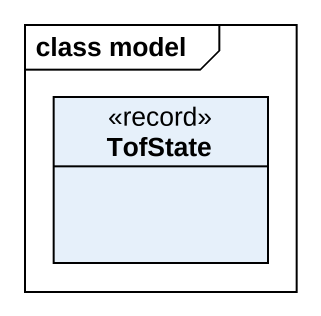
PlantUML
@startuml
mainframe class model
hide circle
hide empty members
class TofState <<record>>
@enduml
